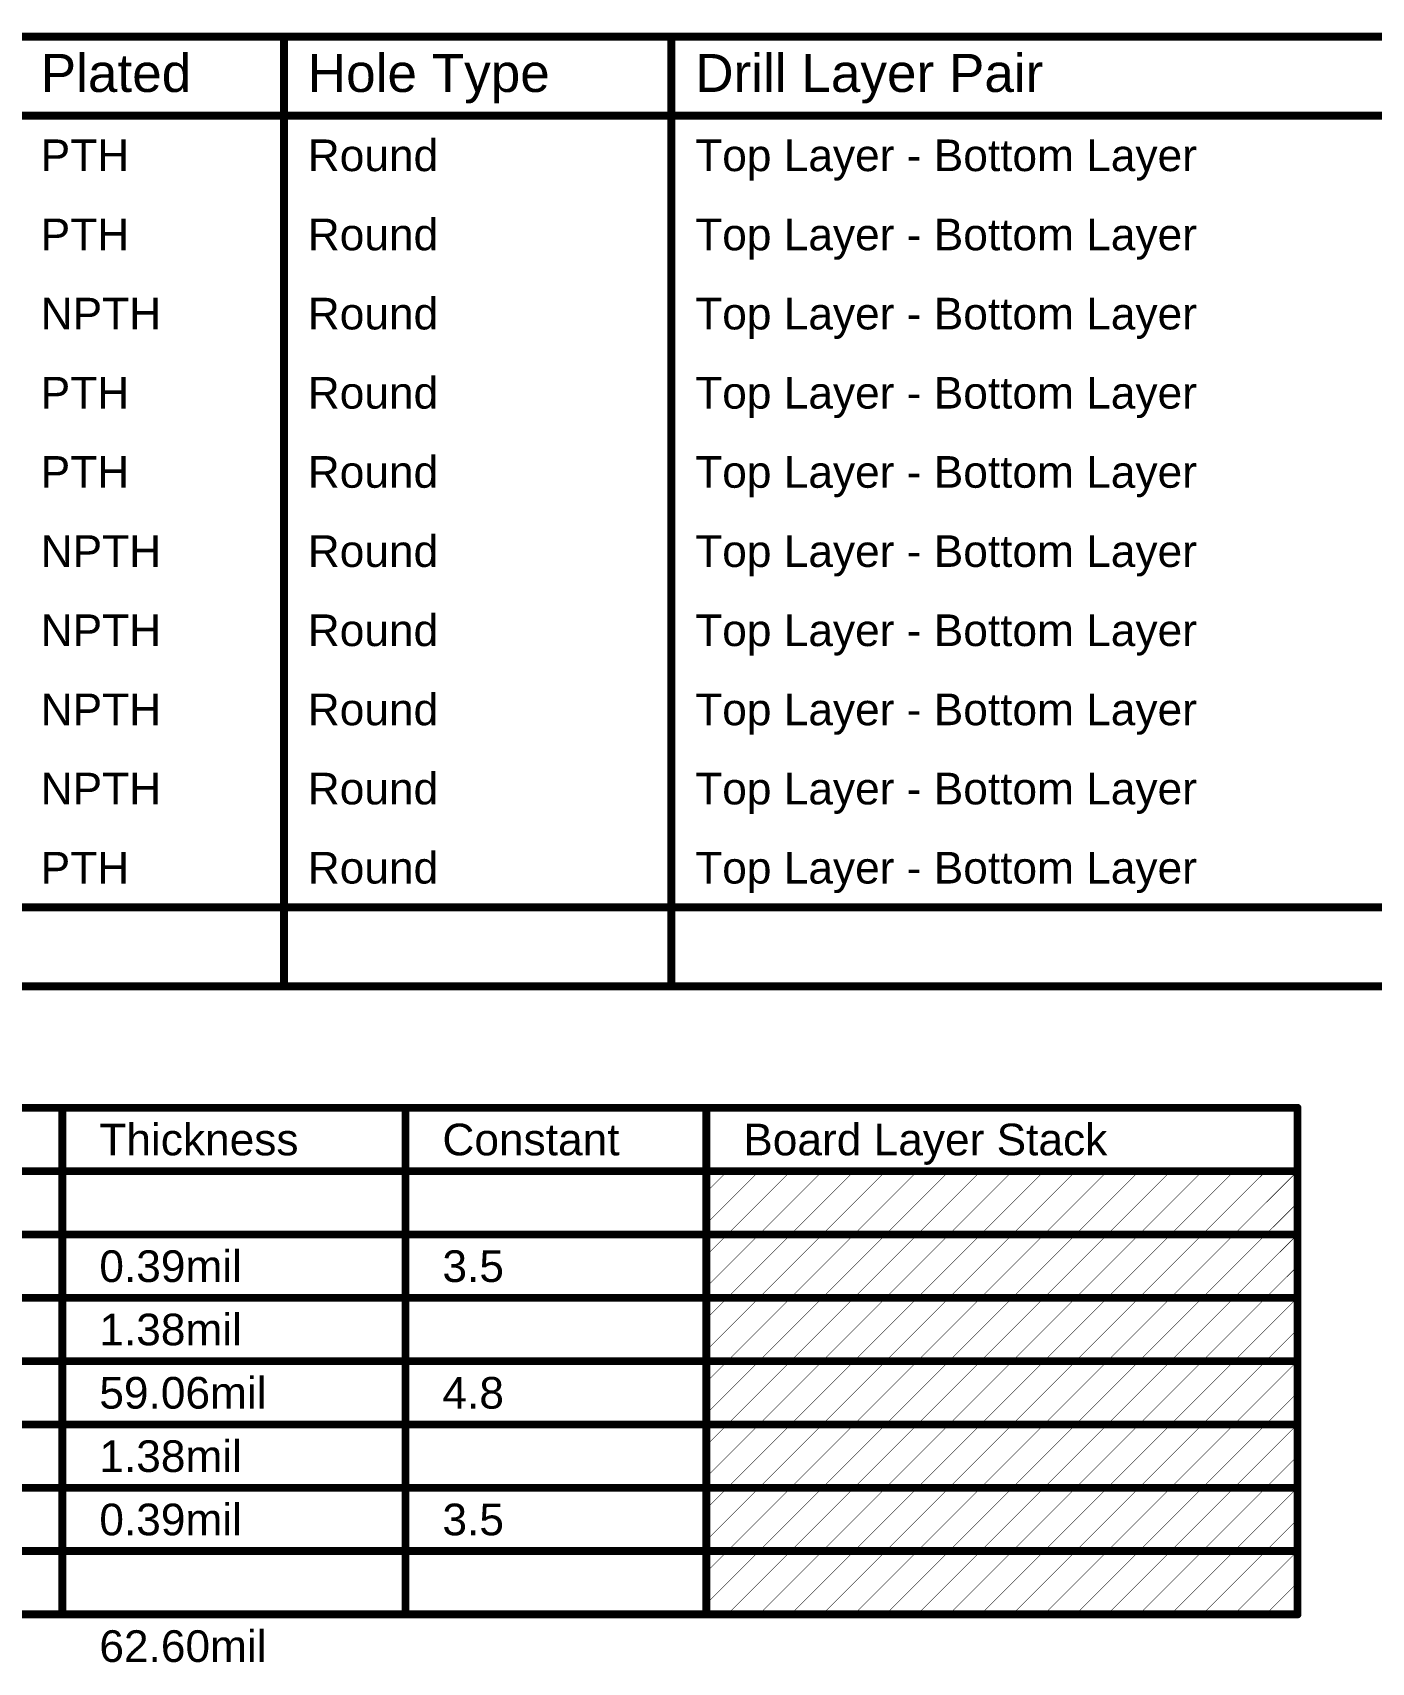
# Model space of a CAD drawing. Header units: inches. Extents: x -3 to 5381, y -57 to 5355.
# Drawn here: x 131.4 to 195.8, y -57.1 to 21.4 of the extents above; entities that cross this region are included whole.
import ezdxf

# ---------------------------------------------------------------- set-up
doc = ezdxf.new("R2010")
doc.units = ezdxf.units.IN
doc.layers.add('Drill Drawing', color=1, linetype='Continuous')
doc.layers.add('Fabrication', color=56, linetype='Continuous')
doc.styles.add('Arial', font='', dxfattribs={"height": 0.2})
doc.styles.get('Arial').set_extended_font_data('Arial')

msp = doc.modelspace()

# ---------------------------------------------------------------- linework, layer by layer
at = {"layer": 'Drill Drawing', "const_width": 0.381}
for points in [[(73.242, 21.184), (254.092, 21.184)], [(143.505, -24.536), (143.505, 21.184)], [(162.144, -24.536), (162.144, 21.184)], [(73.242, 17.374), (254.092, 17.374)], [(73.242, -20.726), (254.092, -20.726)], [(73.242, -24.536), (254.092, -24.536)]]:
    msp.add_lwpolyline(points, dxfattribs=at)
at = {"layer": 'Drill Drawing', "const_width": 0.191}
for points in [[(143.41, 21.184, 1), (143.6, 21.184, 1)], [(162.049, 21.184, 1), (162.239, 21.184, 1)], [(143.41, -24.536, 1), (143.6, -24.536, 1)], [(162.049, -24.536, 1), (162.239, -24.536, 1)]]:
    msp.add_lwpolyline(points, format="xyb", close=True, dxfattribs=at)
at = {"layer": 'Fabrication'}
for points, const_width in [([(76.977, -30.378), (192.262, -30.378)], 0.381), ([(132.842, -54.762), (132.842, -30.378)], 0.381), ([(149.348, -54.762), (149.348, -30.378)], 0.381), ([(163.822, -54.762), (163.822, -30.378)], 0.381), ([(192.262, -54.762), (192.262, -30.378)], 0.381), ([(76.977, -33.426), (192.262, -33.426)], 0.381), ([(163.822, -35.958), (166.354, -33.426)], 0.0254), ([(163.822, -34.434), (164.83, -33.426)], 0.0254), ([(164.83, -36.474), (167.878, -33.426)], 0.0254), ([(166.354, -36.474), (169.402, -33.426)], 0.0254), ([(167.878, -36.474), (170.926, -33.426)], 0.0254), ([(169.402, -36.474), (172.45, -33.426)], 0.0254), ([(170.926, -36.474), (173.974, -33.426)], 0.0254), ([(172.45, -36.474), (175.498, -33.426)], 0.0254), ([(173.974, -36.474), (177.022, -33.426)], 0.0254), ([(175.498, -36.474), (178.546, -33.426)], 0.0254), ([(177.022, -36.474), (180.07, -33.426)], 0.0254), ([(178.546, -36.474), (181.594, -33.426)], 0.0254), ([(180.07, -36.474), (183.118, -33.426)], 0.0254), ([(181.594, -36.474), (184.642, -33.426)], 0.0254), ([(183.118, -36.474), (186.166, -33.426)], 0.0254), ([(184.642, -36.474), (187.69, -33.426)], 0.0254), ([(186.166, -36.474), (189.214, -33.426)], 0.0254), ([(187.69, -36.474), (190.738, -33.426)], 0.0254), ([(189.214, -36.474), (192.262, -33.426)], 0.0254), ([(190.738, -36.474), (192.262, -34.95)], 0.0254), ([(111.004, -36.474), (132.842, -36.474)], 0.381), ([(132.842, -36.474), (149.348, -36.474)], 0.381), ([(149.348, -36.474), (163.822, -36.474)], 0.381), ([(163.822, -36.474), (192.262, -36.474)], 0.381), ([(163.822, -39.006), (166.354, -36.474)], 0.0254), ([(163.822, -37.482), (164.83, -36.474)], 0.0254), ([(164.83, -39.522), (167.878, -36.474)], 0.0254), ([(166.354, -39.522), (169.402, -36.474)], 0.0254), ([(167.878, -39.522), (170.926, -36.474)], 0.0254), ([(169.402, -39.522), (172.45, -36.474)], 0.0254), ([(170.926, -39.522), (173.974, -36.474)], 0.0254), ([(172.45, -39.522), (175.498, -36.474)], 0.0254), ([(173.974, -39.522), (177.022, -36.474)], 0.0254), ([(175.498, -39.522), (178.546, -36.474)], 0.0254), ([(177.022, -39.522), (180.07, -36.474)], 0.0254), ([(178.546, -39.522), (181.594, -36.474)], 0.0254), ([(180.07, -39.522), (183.118, -36.474)], 0.0254), ([(181.594, -39.522), (184.642, -36.474)], 0.0254), ([(183.118, -39.522), (186.166, -36.474)], 0.0254), ([(184.642, -39.522), (187.69, -36.474)], 0.0254), ([(186.166, -39.522), (189.214, -36.474)], 0.0254), ([(187.69, -39.522), (190.738, -36.474)], 0.0254), ([(189.214, -39.522), (192.262, -36.474)], 0.0254), ([(190.738, -39.522), (192.262, -37.998)], 0.0254), ([(111.004, -39.522), (132.842, -39.522)], 0.381), ([(132.842, -39.522), (149.348, -39.522)], 0.381), ([(149.348, -39.522), (163.822, -39.522)], 0.381), ([(163.822, -39.522), (192.262, -39.522)], 0.381), ([(163.822, -42.054), (166.354, -39.522)], 0.0254), ([(163.822, -40.53), (164.83, -39.522)], 0.0254), ([(164.83, -42.57), (167.878, -39.522)], 0.0254), ([(166.354, -42.57), (169.402, -39.522)], 0.0254), ([(167.878, -42.57), (170.926, -39.522)], 0.0254), ([(169.402, -42.57), (172.45, -39.522)], 0.0254), ([(170.926, -42.57), (173.974, -39.522)], 0.0254), ([(172.45, -42.57), (175.498, -39.522)], 0.0254), ([(173.974, -42.57), (177.022, -39.522)], 0.0254), ([(175.498, -42.57), (178.546, -39.522)], 0.0254), ([(177.022, -42.57), (180.07, -39.522)], 0.0254), ([(178.546, -42.57), (181.594, -39.522)], 0.0254), ([(180.07, -42.57), (183.118, -39.522)], 0.0254), ([(181.594, -42.57), (184.642, -39.522)], 0.0254), ([(183.118, -42.57), (186.166, -39.522)], 0.0254), ([(184.642, -42.57), (187.69, -39.522)], 0.0254), ([(186.166, -42.57), (189.214, -39.522)], 0.0254), ([(187.69, -42.57), (190.738, -39.522)], 0.0254), ([(189.214, -42.57), (192.262, -39.522)], 0.0254), ([(190.738, -42.57), (192.262, -41.046)], 0.0254), ([(111.004, -42.57), (132.842, -42.57)], 0.381), ([(132.842, -42.57), (149.348, -42.57)], 0.381), ([(149.348, -42.57), (163.822, -42.57)], 0.381), ([(163.822, -42.57), (192.262, -42.57)], 0.381), ([(163.822, -45.102), (166.354, -42.57)], 0.0254), ([(163.822, -43.578), (164.83, -42.57)], 0.0254), ([(164.83, -45.618), (167.878, -42.57)], 0.0254), ([(166.354, -45.618), (169.402, -42.57)], 0.0254), ([(167.878, -45.618), (170.926, -42.57)], 0.0254), ([(169.402, -45.618), (172.45, -42.57)], 0.0254), ([(170.926, -45.618), (173.974, -42.57)], 0.0254), ([(172.45, -45.618), (175.498, -42.57)], 0.0254), ([(173.974, -45.618), (177.022, -42.57)], 0.0254), ([(175.498, -45.618), (178.546, -42.57)], 0.0254), ([(177.022, -45.618), (180.07, -42.57)], 0.0254), ([(178.546, -45.618), (181.594, -42.57)], 0.0254), ([(180.07, -45.618), (183.118, -42.57)], 0.0254), ([(181.594, -45.618), (184.642, -42.57)], 0.0254), ([(183.118, -45.618), (186.166, -42.57)], 0.0254), ([(184.642, -45.618), (187.69, -42.57)], 0.0254), ([(186.166, -45.618), (189.214, -42.57)], 0.0254), ([(187.69, -45.618), (190.738, -42.57)], 0.0254), ([(189.214, -45.618), (192.262, -42.57)], 0.0254), ([(190.738, -45.618), (192.262, -44.094)], 0.0254), ([(111.004, -45.618), (132.842, -45.618)], 0.381), ([(132.842, -45.618), (149.348, -45.618)], 0.381), ([(149.348, -45.618), (163.822, -45.618)], 0.381), ([(163.822, -45.618), (192.262, -45.618)], 0.381), ([(163.822, -48.15), (166.354, -45.618)], 0.0254), ([(163.822, -46.626), (164.83, -45.618)], 0.0254), ([(164.83, -48.666), (167.878, -45.618)], 0.0254), ([(166.354, -48.666), (169.402, -45.618)], 0.0254), ([(167.878, -48.666), (170.926, -45.618)], 0.0254), ([(169.402, -48.666), (172.45, -45.618)], 0.0254), ([(170.926, -48.666), (173.974, -45.618)], 0.0254), ([(172.45, -48.666), (175.498, -45.618)], 0.0254), ([(173.974, -48.666), (177.022, -45.618)], 0.0254), ([(175.498, -48.666), (178.546, -45.618)], 0.0254), ([(177.022, -48.666), (180.07, -45.618)], 0.0254), ([(178.546, -48.666), (181.594, -45.618)], 0.0254), ([(180.07, -48.666), (183.118, -45.618)], 0.0254), ([(181.594, -48.666), (184.642, -45.618)], 0.0254), ([(183.118, -48.666), (186.166, -45.618)], 0.0254), ([(184.642, -48.666), (187.69, -45.618)], 0.0254), ([(186.166, -48.666), (189.214, -45.618)], 0.0254), ([(187.69, -48.666), (190.738, -45.618)], 0.0254), ([(189.214, -48.666), (192.262, -45.618)], 0.0254), ([(190.738, -48.666), (192.262, -47.142)], 0.0254), ([(111.004, -48.666), (132.842, -48.666)], 0.381), ([(132.842, -48.666), (149.348, -48.666)], 0.381), ([(149.348, -48.666), (163.822, -48.666)], 0.381), ([(163.822, -48.666), (192.262, -48.666)], 0.381), ([(163.822, -51.198), (166.354, -48.666)], 0.0254), ([(163.822, -49.674), (164.83, -48.666)], 0.0254), ([(164.83, -51.714), (167.878, -48.666)], 0.0254), ([(166.354, -51.714), (169.402, -48.666)], 0.0254), ([(167.878, -51.714), (170.926, -48.666)], 0.0254), ([(169.402, -51.714), (172.45, -48.666)], 0.0254), ([(170.926, -51.714), (173.974, -48.666)], 0.0254), ([(172.45, -51.714), (175.498, -48.666)], 0.0254), ([(173.974, -51.714), (177.022, -48.666)], 0.0254), ([(175.498, -51.714), (178.546, -48.666)], 0.0254), ([(177.022, -51.714), (180.07, -48.666)], 0.0254), ([(178.546, -51.714), (181.594, -48.666)], 0.0254), ([(180.07, -51.714), (183.118, -48.666)], 0.0254), ([(181.594, -51.714), (184.642, -48.666)], 0.0254), ([(183.118, -51.714), (186.166, -48.666)], 0.0254), ([(184.642, -51.714), (187.69, -48.666)], 0.0254), ([(186.166, -51.714), (189.214, -48.666)], 0.0254), ([(187.69, -51.714), (190.738, -48.666)], 0.0254), ([(189.214, -51.714), (192.262, -48.666)], 0.0254), ([(190.738, -51.714), (192.262, -50.19)], 0.0254), ([(111.004, -51.714), (132.842, -51.714)], 0.381), ([(132.842, -51.714), (149.348, -51.714)], 0.381), ([(149.348, -51.714), (163.822, -51.714)], 0.381), ([(163.822, -51.714), (192.262, -51.714)], 0.381), ([(163.822, -54.246), (166.354, -51.714)], 0.0254), ([(163.822, -52.722), (164.83, -51.714)], 0.0254), ([(164.83, -54.762), (167.878, -51.714)], 0.0254), ([(166.354, -54.762), (169.402, -51.714)], 0.0254), ([(167.878, -54.762), (170.926, -51.714)], 0.0254), ([(169.402, -54.762), (172.45, -51.714)], 0.0254), ([(170.926, -54.762), (173.974, -51.714)], 0.0254), ([(172.45, -54.762), (175.498, -51.714)], 0.0254), ([(173.974, -54.762), (177.022, -51.714)], 0.0254), ([(175.498, -54.762), (178.546, -51.714)], 0.0254), ([(177.022, -54.762), (180.07, -51.714)], 0.0254), ([(178.546, -54.762), (181.594, -51.714)], 0.0254), ([(180.07, -54.762), (183.118, -51.714)], 0.0254), ([(181.594, -54.762), (184.642, -51.714)], 0.0254), ([(183.118, -54.762), (186.166, -51.714)], 0.0254), ([(184.642, -54.762), (187.69, -51.714)], 0.0254), ([(186.166, -54.762), (189.214, -51.714)], 0.0254), ([(187.69, -54.762), (190.738, -51.714)], 0.0254), ([(189.214, -54.762), (192.262, -51.714)], 0.0254), ([(190.738, -54.762), (192.262, -53.238)], 0.0254), ([(111.004, -54.762), (132.842, -54.762)], 0.381), ([(132.842, -54.762), (149.348, -54.762)], 0.381), ([(149.348, -54.762), (163.822, -54.762)], 0.381), ([(163.822, -54.762), (192.262, -54.762)], 0.381)]:
    msp.add_lwpolyline(points, dxfattribs=dict(at, const_width=const_width))
for points, const_width in [([(132.747, -30.378, 1), (132.937, -30.378, 1)], 0.191), ([(149.253, -30.378, 1), (149.443, -30.378, 1)], 0.191), ([(163.727, -30.378, 1), (163.918, -30.378, 1)], 0.191), ([(192.167, -30.378, 1), (192.357, -30.378, 1)], 0.191), ([(192.167, -30.378, 1), (192.357, -30.378, 1)], 0.191), ([(164.824, -33.426, 1), (164.837, -33.426, 1)], 0.0127), ([(166.348, -33.426, 1), (166.361, -33.426, 1)], 0.0127), ([(167.872, -33.426, 1), (167.885, -33.426, 1)], 0.0127), ([(169.396, -33.426, 1), (169.409, -33.426, 1)], 0.0127), ([(170.92, -33.426, 1), (170.933, -33.426, 1)], 0.0127), ([(172.444, -33.426, 1), (172.457, -33.426, 1)], 0.0127), ([(173.968, -33.426, 1), (173.981, -33.426, 1)], 0.0127), ([(175.492, -33.426, 1), (175.505, -33.426, 1)], 0.0127), ([(177.016, -33.426, 1), (177.029, -33.426, 1)], 0.0127), ([(178.54, -33.426, 1), (178.553, -33.426, 1)], 0.0127), ([(180.064, -33.426, 1), (180.077, -33.426, 1)], 0.0127), ([(181.588, -33.426, 1), (181.601, -33.426, 1)], 0.0127), ([(183.112, -33.426, 1), (183.125, -33.426, 1)], 0.0127), ([(184.636, -33.426, 1), (184.649, -33.426, 1)], 0.0127), ([(186.16, -33.426, 1), (186.173, -33.426, 1)], 0.0127), ([(187.684, -33.426, 1), (187.697, -33.426, 1)], 0.0127), ([(189.208, -33.426, 1), (189.221, -33.426, 1)], 0.0127), ([(190.732, -33.426, 1), (190.745, -33.426, 1)], 0.0127), ([(192.167, -33.426, 1), (192.357, -33.426, 1)], 0.191), ([(192.256, -33.426, 1), (192.269, -33.426, 1)], 0.0127), ([(163.816, -34.434, 1), (163.829, -34.434, 1)], 0.0127), ([(192.256, -34.95, 1), (192.269, -34.95, 1)], 0.0127), ([(163.816, -35.958, 1), (163.829, -35.958, 1)], 0.0127), ([(132.747, -36.474, 1), (132.937, -36.474, 1)], 0.191), ([(132.747, -36.474, 1), (132.937, -36.474, 1)], 0.191), ([(149.253, -36.474, 1), (149.443, -36.474, 1)], 0.191), ([(149.253, -36.474, 1), (149.443, -36.474, 1)], 0.191), ([(163.727, -36.474, 1), (163.918, -36.474, 1)], 0.191), ([(163.727, -36.474, 1), (163.918, -36.474, 1)], 0.191), ([(164.824, -36.474, 1), (164.837, -36.474, 1)], 0.0127), ([(164.824, -36.474, 1), (164.837, -36.474, 1)], 0.0127), ([(166.348, -36.474, 1), (166.361, -36.474, 1)], 0.0127), ([(166.348, -36.474, 1), (166.361, -36.474, 1)], 0.0127), ([(167.872, -36.474, 1), (167.885, -36.474, 1)], 0.0127), ([(167.872, -36.474, 1), (167.885, -36.474, 1)], 0.0127), ([(169.396, -36.474, 1), (169.409, -36.474, 1)], 0.0127), ([(169.396, -36.474, 1), (169.409, -36.474, 1)], 0.0127), ([(170.92, -36.474, 1), (170.933, -36.474, 1)], 0.0127), ([(170.92, -36.474, 1), (170.933, -36.474, 1)], 0.0127), ([(172.444, -36.474, 1), (172.457, -36.474, 1)], 0.0127), ([(172.444, -36.474, 1), (172.457, -36.474, 1)], 0.0127), ([(173.968, -36.474, 1), (173.981, -36.474, 1)], 0.0127), ([(173.968, -36.474, 1), (173.981, -36.474, 1)], 0.0127), ([(175.492, -36.474, 1), (175.505, -36.474, 1)], 0.0127), ([(175.492, -36.474, 1), (175.505, -36.474, 1)], 0.0127), ([(177.016, -36.474, 1), (177.029, -36.474, 1)], 0.0127), ([(177.016, -36.474, 1), (177.029, -36.474, 1)], 0.0127), ([(178.54, -36.474, 1), (178.553, -36.474, 1)], 0.0127), ([(178.54, -36.474, 1), (178.553, -36.474, 1)], 0.0127), ([(180.064, -36.474, 1), (180.077, -36.474, 1)], 0.0127), ([(180.064, -36.474, 1), (180.077, -36.474, 1)], 0.0127), ([(181.588, -36.474, 1), (181.601, -36.474, 1)], 0.0127), ([(181.588, -36.474, 1), (181.601, -36.474, 1)], 0.0127), ([(183.112, -36.474, 1), (183.125, -36.474, 1)], 0.0127), ([(183.112, -36.474, 1), (183.125, -36.474, 1)], 0.0127), ([(184.636, -36.474, 1), (184.649, -36.474, 1)], 0.0127), ([(184.636, -36.474, 1), (184.649, -36.474, 1)], 0.0127), ([(186.16, -36.474, 1), (186.173, -36.474, 1)], 0.0127), ([(186.16, -36.474, 1), (186.173, -36.474, 1)], 0.0127), ([(187.684, -36.474, 1), (187.697, -36.474, 1)], 0.0127), ([(187.684, -36.474, 1), (187.697, -36.474, 1)], 0.0127), ([(189.208, -36.474, 1), (189.221, -36.474, 1)], 0.0127), ([(189.208, -36.474, 1), (189.221, -36.474, 1)], 0.0127), ([(190.732, -36.474, 1), (190.745, -36.474, 1)], 0.0127), ([(190.732, -36.474, 1), (190.745, -36.474, 1)], 0.0127), ([(192.167, -36.474, 1), (192.357, -36.474, 1)], 0.191), ([(192.256, -36.474, 1), (192.269, -36.474, 1)], 0.0127), ([(163.816, -37.482, 1), (163.829, -37.482, 1)], 0.0127), ([(192.256, -37.998, 1), (192.269, -37.998, 1)], 0.0127), ([(163.816, -39.006, 1), (163.829, -39.006, 1)], 0.0127), ([(132.747, -39.522, 1), (132.937, -39.522, 1)], 0.191), ([(132.747, -39.522, 1), (132.937, -39.522, 1)], 0.191), ([(149.253, -39.522, 1), (149.443, -39.522, 1)], 0.191), ([(149.253, -39.522, 1), (149.443, -39.522, 1)], 0.191), ([(163.727, -39.522, 1), (163.918, -39.522, 1)], 0.191), ([(163.727, -39.522, 1), (163.918, -39.522, 1)], 0.191), ([(164.824, -39.522, 1), (164.837, -39.522, 1)], 0.0127), ([(164.824, -39.522, 1), (164.837, -39.522, 1)], 0.0127), ([(166.348, -39.522, 1), (166.361, -39.522, 1)], 0.0127), ([(166.348, -39.522, 1), (166.361, -39.522, 1)], 0.0127), ([(167.872, -39.522, 1), (167.885, -39.522, 1)], 0.0127), ([(167.872, -39.522, 1), (167.885, -39.522, 1)], 0.0127), ([(169.396, -39.522, 1), (169.409, -39.522, 1)], 0.0127), ([(169.396, -39.522, 1), (169.409, -39.522, 1)], 0.0127), ([(170.92, -39.522, 1), (170.933, -39.522, 1)], 0.0127), ([(170.92, -39.522, 1), (170.933, -39.522, 1)], 0.0127), ([(172.444, -39.522, 1), (172.457, -39.522, 1)], 0.0127), ([(172.444, -39.522, 1), (172.457, -39.522, 1)], 0.0127), ([(173.968, -39.522, 1), (173.981, -39.522, 1)], 0.0127), ([(173.968, -39.522, 1), (173.981, -39.522, 1)], 0.0127), ([(175.492, -39.522, 1), (175.505, -39.522, 1)], 0.0127), ([(175.492, -39.522, 1), (175.505, -39.522, 1)], 0.0127), ([(177.016, -39.522, 1), (177.029, -39.522, 1)], 0.0127), ([(177.016, -39.522, 1), (177.029, -39.522, 1)], 0.0127), ([(178.54, -39.522, 1), (178.553, -39.522, 1)], 0.0127), ([(178.54, -39.522, 1), (178.553, -39.522, 1)], 0.0127), ([(180.064, -39.522, 1), (180.077, -39.522, 1)], 0.0127), ([(180.064, -39.522, 1), (180.077, -39.522, 1)], 0.0127), ([(181.588, -39.522, 1), (181.601, -39.522, 1)], 0.0127), ([(181.588, -39.522, 1), (181.601, -39.522, 1)], 0.0127), ([(183.112, -39.522, 1), (183.125, -39.522, 1)], 0.0127), ([(183.112, -39.522, 1), (183.125, -39.522, 1)], 0.0127), ([(184.636, -39.522, 1), (184.649, -39.522, 1)], 0.0127), ([(184.636, -39.522, 1), (184.649, -39.522, 1)], 0.0127), ([(186.16, -39.522, 1), (186.173, -39.522, 1)], 0.0127), ([(186.16, -39.522, 1), (186.173, -39.522, 1)], 0.0127), ([(187.684, -39.522, 1), (187.697, -39.522, 1)], 0.0127), ([(187.684, -39.522, 1), (187.697, -39.522, 1)], 0.0127), ([(189.208, -39.522, 1), (189.221, -39.522, 1)], 0.0127), ([(189.208, -39.522, 1), (189.221, -39.522, 1)], 0.0127), ([(190.732, -39.522, 1), (190.745, -39.522, 1)], 0.0127), ([(190.732, -39.522, 1), (190.745, -39.522, 1)], 0.0127), ([(192.167, -39.522, 1), (192.357, -39.522, 1)], 0.191), ([(192.256, -39.522, 1), (192.269, -39.522, 1)], 0.0127), ([(163.816, -40.53, 1), (163.829, -40.53, 1)], 0.0127), ([(192.256, -41.046, 1), (192.269, -41.046, 1)], 0.0127), ([(163.816, -42.054, 1), (163.829, -42.054, 1)], 0.0127), ([(132.747, -42.57, 1), (132.937, -42.57, 1)], 0.191), ([(132.747, -42.57, 1), (132.937, -42.57, 1)], 0.191), ([(149.253, -42.57, 1), (149.443, -42.57, 1)], 0.191), ([(149.253, -42.57, 1), (149.443, -42.57, 1)], 0.191), ([(163.727, -42.57, 1), (163.918, -42.57, 1)], 0.191), ([(163.727, -42.57, 1), (163.918, -42.57, 1)], 0.191), ([(164.824, -42.57, 1), (164.837, -42.57, 1)], 0.0127), ([(164.824, -42.57, 1), (164.837, -42.57, 1)], 0.0127), ([(166.348, -42.57, 1), (166.361, -42.57, 1)], 0.0127), ([(166.348, -42.57, 1), (166.361, -42.57, 1)], 0.0127), ([(167.872, -42.57, 1), (167.885, -42.57, 1)], 0.0127), ([(167.872, -42.57, 1), (167.885, -42.57, 1)], 0.0127), ([(169.396, -42.57, 1), (169.409, -42.57, 1)], 0.0127), ([(169.396, -42.57, 1), (169.409, -42.57, 1)], 0.0127), ([(170.92, -42.57, 1), (170.933, -42.57, 1)], 0.0127), ([(170.92, -42.57, 1), (170.933, -42.57, 1)], 0.0127), ([(172.444, -42.57, 1), (172.457, -42.57, 1)], 0.0127), ([(172.444, -42.57, 1), (172.457, -42.57, 1)], 0.0127), ([(173.968, -42.57, 1), (173.981, -42.57, 1)], 0.0127), ([(173.968, -42.57, 1), (173.981, -42.57, 1)], 0.0127), ([(175.492, -42.57, 1), (175.505, -42.57, 1)], 0.0127), ([(175.492, -42.57, 1), (175.505, -42.57, 1)], 0.0127), ([(177.016, -42.57, 1), (177.029, -42.57, 1)], 0.0127), ([(177.016, -42.57, 1), (177.029, -42.57, 1)], 0.0127), ([(178.54, -42.57, 1), (178.553, -42.57, 1)], 0.0127), ([(178.54, -42.57, 1), (178.553, -42.57, 1)], 0.0127), ([(180.064, -42.57, 1), (180.077, -42.57, 1)], 0.0127), ([(180.064, -42.57, 1), (180.077, -42.57, 1)], 0.0127), ([(181.588, -42.57, 1), (181.601, -42.57, 1)], 0.0127), ([(181.588, -42.57, 1), (181.601, -42.57, 1)], 0.0127), ([(183.112, -42.57, 1), (183.125, -42.57, 1)], 0.0127), ([(183.112, -42.57, 1), (183.125, -42.57, 1)], 0.0127), ([(184.636, -42.57, 1), (184.649, -42.57, 1)], 0.0127), ([(184.636, -42.57, 1), (184.649, -42.57, 1)], 0.0127), ([(186.16, -42.57, 1), (186.173, -42.57, 1)], 0.0127), ([(186.16, -42.57, 1), (186.173, -42.57, 1)], 0.0127), ([(187.684, -42.57, 1), (187.697, -42.57, 1)], 0.0127), ([(187.684, -42.57, 1), (187.697, -42.57, 1)], 0.0127), ([(189.208, -42.57, 1), (189.221, -42.57, 1)], 0.0127), ([(189.208, -42.57, 1), (189.221, -42.57, 1)], 0.0127), ([(190.732, -42.57, 1), (190.745, -42.57, 1)], 0.0127), ([(190.732, -42.57, 1), (190.745, -42.57, 1)], 0.0127), ([(192.167, -42.57, 1), (192.357, -42.57, 1)], 0.191), ([(192.256, -42.57, 1), (192.269, -42.57, 1)], 0.0127), ([(163.816, -43.578, 1), (163.829, -43.578, 1)], 0.0127), ([(192.256, -44.094, 1), (192.269, -44.094, 1)], 0.0127), ([(132.747, -45.618, 1), (132.937, -45.618, 1)], 0.191), ([(132.747, -45.618, 1), (132.937, -45.618, 1)], 0.191), ([(149.253, -45.618, 1), (149.443, -45.618, 1)], 0.191), ([(149.253, -45.618, 1), (149.443, -45.618, 1)], 0.191), ([(163.727, -45.618, 1), (163.918, -45.618, 1)], 0.191), ([(163.727, -45.618, 1), (163.918, -45.618, 1)], 0.191), ([(163.816, -45.102, 1), (163.829, -45.102, 1)], 0.0127), ([(192.167, -45.618, 1), (192.357, -45.618, 1)], 0.191), ([(164.824, -45.618, 1), (164.837, -45.618, 1)], 0.0127), ([(164.824, -45.618, 1), (164.837, -45.618, 1)], 0.0127), ([(166.348, -45.618, 1), (166.361, -45.618, 1)], 0.0127), ([(166.348, -45.618, 1), (166.361, -45.618, 1)], 0.0127), ([(167.872, -45.618, 1), (167.885, -45.618, 1)], 0.0127), ([(167.872, -45.618, 1), (167.885, -45.618, 1)], 0.0127), ([(169.396, -45.618, 1), (169.409, -45.618, 1)], 0.0127), ([(169.396, -45.618, 1), (169.409, -45.618, 1)], 0.0127), ([(170.92, -45.618, 1), (170.933, -45.618, 1)], 0.0127), ([(170.92, -45.618, 1), (170.933, -45.618, 1)], 0.0127), ([(172.444, -45.618, 1), (172.457, -45.618, 1)], 0.0127), ([(172.444, -45.618, 1), (172.457, -45.618, 1)], 0.0127), ([(173.968, -45.618, 1), (173.981, -45.618, 1)], 0.0127), ([(173.968, -45.618, 1), (173.981, -45.618, 1)], 0.0127), ([(175.492, -45.618, 1), (175.505, -45.618, 1)], 0.0127), ([(175.492, -45.618, 1), (175.505, -45.618, 1)], 0.0127), ([(177.016, -45.618, 1), (177.029, -45.618, 1)], 0.0127), ([(177.016, -45.618, 1), (177.029, -45.618, 1)], 0.0127), ([(178.54, -45.618, 1), (178.553, -45.618, 1)], 0.0127), ([(178.54, -45.618, 1), (178.553, -45.618, 1)], 0.0127), ([(180.064, -45.618, 1), (180.077, -45.618, 1)], 0.0127), ([(180.064, -45.618, 1), (180.077, -45.618, 1)], 0.0127), ([(181.588, -45.618, 1), (181.601, -45.618, 1)], 0.0127), ([(181.588, -45.618, 1), (181.601, -45.618, 1)], 0.0127), ([(183.112, -45.618, 1), (183.125, -45.618, 1)], 0.0127), ([(183.112, -45.618, 1), (183.125, -45.618, 1)], 0.0127), ([(184.636, -45.618, 1), (184.649, -45.618, 1)], 0.0127), ([(184.636, -45.618, 1), (184.649, -45.618, 1)], 0.0127), ([(186.16, -45.618, 1), (186.173, -45.618, 1)], 0.0127), ([(186.16, -45.618, 1), (186.173, -45.618, 1)], 0.0127), ([(187.684, -45.618, 1), (187.697, -45.618, 1)], 0.0127), ([(187.684, -45.618, 1), (187.697, -45.618, 1)], 0.0127), ([(189.208, -45.618, 1), (189.221, -45.618, 1)], 0.0127), ([(189.208, -45.618, 1), (189.221, -45.618, 1)], 0.0127), ([(190.732, -45.618, 1), (190.745, -45.618, 1)], 0.0127), ([(190.732, -45.618, 1), (190.745, -45.618, 1)], 0.0127), ([(192.256, -45.618, 1), (192.269, -45.618, 1)], 0.0127), ([(163.816, -46.626, 1), (163.829, -46.626, 1)], 0.0127), ([(192.256, -47.142, 1), (192.269, -47.142, 1)], 0.0127), ([(132.747, -48.666, 1), (132.937, -48.666, 1)], 0.191), ([(132.747, -48.666, 1), (132.937, -48.666, 1)], 0.191), ([(149.253, -48.666, 1), (149.443, -48.666, 1)], 0.191), ([(149.253, -48.666, 1), (149.443, -48.666, 1)], 0.191), ([(163.727, -48.666, 1), (163.918, -48.666, 1)], 0.191), ([(163.727, -48.666, 1), (163.918, -48.666, 1)], 0.191), ([(163.816, -48.15, 1), (163.829, -48.15, 1)], 0.0127), ([(192.167, -48.666, 1), (192.357, -48.666, 1)], 0.191), ([(164.824, -48.666, 1), (164.837, -48.666, 1)], 0.0127), ([(164.824, -48.666, 1), (164.837, -48.666, 1)], 0.0127), ([(166.348, -48.666, 1), (166.361, -48.666, 1)], 0.0127), ([(166.348, -48.666, 1), (166.361, -48.666, 1)], 0.0127), ([(167.872, -48.666, 1), (167.885, -48.666, 1)], 0.0127), ([(167.872, -48.666, 1), (167.885, -48.666, 1)], 0.0127), ([(169.396, -48.666, 1), (169.409, -48.666, 1)], 0.0127), ([(169.396, -48.666, 1), (169.409, -48.666, 1)], 0.0127), ([(170.92, -48.666, 1), (170.933, -48.666, 1)], 0.0127), ([(170.92, -48.666, 1), (170.933, -48.666, 1)], 0.0127), ([(172.444, -48.666, 1), (172.457, -48.666, 1)], 0.0127), ([(172.444, -48.666, 1), (172.457, -48.666, 1)], 0.0127), ([(173.968, -48.666, 1), (173.981, -48.666, 1)], 0.0127), ([(173.968, -48.666, 1), (173.981, -48.666, 1)], 0.0127), ([(175.492, -48.666, 1), (175.505, -48.666, 1)], 0.0127), ([(175.492, -48.666, 1), (175.505, -48.666, 1)], 0.0127), ([(177.016, -48.666, 1), (177.029, -48.666, 1)], 0.0127), ([(177.016, -48.666, 1), (177.029, -48.666, 1)], 0.0127), ([(178.54, -48.666, 1), (178.553, -48.666, 1)], 0.0127), ([(178.54, -48.666, 1), (178.553, -48.666, 1)], 0.0127), ([(180.064, -48.666, 1), (180.077, -48.666, 1)], 0.0127), ([(180.064, -48.666, 1), (180.077, -48.666, 1)], 0.0127), ([(181.588, -48.666, 1), (181.601, -48.666, 1)], 0.0127), ([(181.588, -48.666, 1), (181.601, -48.666, 1)], 0.0127), ([(183.112, -48.666, 1), (183.125, -48.666, 1)], 0.0127), ([(183.112, -48.666, 1), (183.125, -48.666, 1)], 0.0127), ([(184.636, -48.666, 1), (184.649, -48.666, 1)], 0.0127), ([(184.636, -48.666, 1), (184.649, -48.666, 1)], 0.0127), ([(186.16, -48.666, 1), (186.173, -48.666, 1)], 0.0127), ([(186.16, -48.666, 1), (186.173, -48.666, 1)], 0.0127), ([(187.684, -48.666, 1), (187.697, -48.666, 1)], 0.0127), ([(187.684, -48.666, 1), (187.697, -48.666, 1)], 0.0127), ([(189.208, -48.666, 1), (189.221, -48.666, 1)], 0.0127), ([(189.208, -48.666, 1), (189.221, -48.666, 1)], 0.0127), ([(190.732, -48.666, 1), (190.745, -48.666, 1)], 0.0127), ([(190.732, -48.666, 1), (190.745, -48.666, 1)], 0.0127), ([(192.256, -48.666, 1), (192.269, -48.666, 1)], 0.0127), ([(163.816, -49.674, 1), (163.829, -49.674, 1)], 0.0127), ([(192.256, -50.19, 1), (192.269, -50.19, 1)], 0.0127), ([(132.747, -51.714, 1), (132.937, -51.714, 1)], 0.191), ([(132.747, -51.714, 1), (132.937, -51.714, 1)], 0.191), ([(149.253, -51.714, 1), (149.443, -51.714, 1)], 0.191), ([(149.253, -51.714, 1), (149.443, -51.714, 1)], 0.191), ([(163.727, -51.714, 1), (163.918, -51.714, 1)], 0.191), ([(163.727, -51.714, 1), (163.918, -51.714, 1)], 0.191), ([(163.816, -51.198, 1), (163.829, -51.198, 1)], 0.0127), ([(164.824, -51.714, 1), (164.837, -51.714, 1)], 0.0127), ([(164.824, -51.714, 1), (164.837, -51.714, 1)], 0.0127), ([(166.348, -51.714, 1), (166.361, -51.714, 1)], 0.0127), ([(166.348, -51.714, 1), (166.361, -51.714, 1)], 0.0127), ([(167.872, -51.714, 1), (167.885, -51.714, 1)], 0.0127), ([(167.872, -51.714, 1), (167.885, -51.714, 1)], 0.0127), ([(169.396, -51.714, 1), (169.409, -51.714, 1)], 0.0127), ([(169.396, -51.714, 1), (169.409, -51.714, 1)], 0.0127), ([(170.92, -51.714, 1), (170.933, -51.714, 1)], 0.0127), ([(170.92, -51.714, 1), (170.933, -51.714, 1)], 0.0127), ([(172.444, -51.714, 1), (172.457, -51.714, 1)], 0.0127), ([(172.444, -51.714, 1), (172.457, -51.714, 1)], 0.0127), ([(173.968, -51.714, 1), (173.981, -51.714, 1)], 0.0127), ([(173.968, -51.714, 1), (173.981, -51.714, 1)], 0.0127), ([(175.492, -51.714, 1), (175.505, -51.714, 1)], 0.0127), ([(175.492, -51.714, 1), (175.505, -51.714, 1)], 0.0127), ([(177.016, -51.714, 1), (177.029, -51.714, 1)], 0.0127), ([(177.016, -51.714, 1), (177.029, -51.714, 1)], 0.0127), ([(178.54, -51.714, 1), (178.553, -51.714, 1)], 0.0127), ([(178.54, -51.714, 1), (178.553, -51.714, 1)], 0.0127), ([(180.064, -51.714, 1), (180.077, -51.714, 1)], 0.0127), ([(180.064, -51.714, 1), (180.077, -51.714, 1)], 0.0127), ([(181.588, -51.714, 1), (181.601, -51.714, 1)], 0.0127), ([(181.588, -51.714, 1), (181.601, -51.714, 1)], 0.0127), ([(183.112, -51.714, 1), (183.125, -51.714, 1)], 0.0127), ([(183.112, -51.714, 1), (183.125, -51.714, 1)], 0.0127), ([(184.636, -51.714, 1), (184.649, -51.714, 1)], 0.0127), ([(184.636, -51.714, 1), (184.649, -51.714, 1)], 0.0127), ([(186.16, -51.714, 1), (186.173, -51.714, 1)], 0.0127), ([(186.16, -51.714, 1), (186.173, -51.714, 1)], 0.0127), ([(187.684, -51.714, 1), (187.697, -51.714, 1)], 0.0127), ([(187.684, -51.714, 1), (187.697, -51.714, 1)], 0.0127), ([(189.208, -51.714, 1), (189.221, -51.714, 1)], 0.0127), ([(189.208, -51.714, 1), (189.221, -51.714, 1)], 0.0127), ([(190.732, -51.714, 1), (190.745, -51.714, 1)], 0.0127), ([(190.732, -51.714, 1), (190.745, -51.714, 1)], 0.0127), ([(192.167, -51.714, 1), (192.357, -51.714, 1)], 0.191), ([(192.256, -51.714, 1), (192.269, -51.714, 1)], 0.0127), ([(163.816, -52.722, 1), (163.829, -52.722, 1)], 0.0127), ([(192.256, -53.238, 1), (192.269, -53.238, 1)], 0.0127), ([(132.747, -54.762, 1), (132.937, -54.762, 1)], 0.191), ([(132.747, -54.762, 1), (132.937, -54.762, 1)], 0.191), ([(132.747, -54.762, 1), (132.937, -54.762, 1)], 0.191), ([(149.253, -54.762, 1), (149.443, -54.762, 1)], 0.191), ([(149.253, -54.762, 1), (149.443, -54.762, 1)], 0.191), ([(149.253, -54.762, 1), (149.443, -54.762, 1)], 0.191), ([(163.727, -54.762, 1), (163.918, -54.762, 1)], 0.191), ([(163.727, -54.762, 1), (163.918, -54.762, 1)], 0.191), ([(163.727, -54.762, 1), (163.918, -54.762, 1)], 0.191), ([(163.816, -54.246, 1), (163.829, -54.246, 1)], 0.0127), ([(164.824, -54.762, 1), (164.837, -54.762, 1)], 0.0127), ([(166.348, -54.762, 1), (166.361, -54.762, 1)], 0.0127), ([(167.872, -54.762, 1), (167.885, -54.762, 1)], 0.0127), ([(169.396, -54.762, 1), (169.409, -54.762, 1)], 0.0127), ([(170.92, -54.762, 1), (170.933, -54.762, 1)], 0.0127), ([(172.444, -54.762, 1), (172.457, -54.762, 1)], 0.0127), ([(173.968, -54.762, 1), (173.981, -54.762, 1)], 0.0127), ([(175.492, -54.762, 1), (175.505, -54.762, 1)], 0.0127), ([(177.016, -54.762, 1), (177.029, -54.762, 1)], 0.0127), ([(178.54, -54.762, 1), (178.553, -54.762, 1)], 0.0127), ([(180.064, -54.762, 1), (180.077, -54.762, 1)], 0.0127), ([(181.588, -54.762, 1), (181.601, -54.762, 1)], 0.0127), ([(183.112, -54.762, 1), (183.125, -54.762, 1)], 0.0127), ([(184.636, -54.762, 1), (184.649, -54.762, 1)], 0.0127), ([(186.16, -54.762, 1), (186.173, -54.762, 1)], 0.0127), ([(187.684, -54.762, 1), (187.697, -54.762, 1)], 0.0127), ([(189.208, -54.762, 1), (189.221, -54.762, 1)], 0.0127), ([(190.732, -54.762, 1), (190.745, -54.762, 1)], 0.0127), ([(192.167, -54.762, 1), (192.357, -54.762, 1)], 0.191), ([(192.167, -54.762, 1), (192.357, -54.762, 1)], 0.191)]:
    msp.add_lwpolyline(points, format="xyb", close=True, dxfattribs=dict(at, const_width=const_width))

# ---------------------------------------------------------------- texts
at = {"layer": 'Drill Drawing', "style": 'Arial'}
for s, height, p in [('Plated', 1.8288, (131.799, 18.517)), ('Hole Type', 1.8288, (144.648, 18.517)), ('Drill Layer Pair', 1.8288, (163.287, 18.517)), ('PTH', 1.524, (131.799, 14.707)), ('Round', 1.524, (144.648, 14.707)), ('Top Layer - Bottom Layer', 1.524, (163.287, 14.707)), ('PTH', 1.524, (131.799, 10.897)), ('Round', 1.524, (144.648, 10.897)), ('Top Layer - Bottom Layer', 1.524, (163.287, 10.897)), ('Round', 1.524, (144.648, 7.087)), ('NPTH', 1.524, (131.799, 7.087)), ('Top Layer - Bottom Layer', 1.524, (163.287, 7.087)), ('PTH', 1.524, (131.799, 3.277)), ('Round', 1.524, (144.648, 3.277)), ('Top Layer - Bottom Layer', 1.524, (163.287, 3.277)), ('PTH', 1.524, (131.799, -0.533)), ('Round', 1.524, (144.648, -0.533)), ('Top Layer - Bottom Layer', 1.524, (163.287, -0.533)), ('NPTH', 1.524, (131.799, -4.343)), ('Round', 1.524, (144.648, -4.343)), ('Top Layer - Bottom Layer', 1.524, (163.287, -4.343)), ('NPTH', 1.524, (131.799, -8.153)), ('Round', 1.524, (144.648, -8.153)), ('Top Layer - Bottom Layer', 1.524, (163.287, -8.153)), ('NPTH', 1.524, (131.799, -11.963)), ('Round', 1.524, (144.648, -11.963)), ('Top Layer - Bottom Layer', 1.524, (163.287, -11.963)), ('NPTH', 1.524, (131.799, -15.773)), ('Round', 1.524, (144.648, -15.773)), ('Top Layer - Bottom Layer', 1.524, (163.287, -15.773)), ('Round', 1.524, (144.648, -19.583)), ('PTH', 1.524, (131.799, -19.583)), ('Top Layer - Bottom Layer', 1.524, (163.287, -19.583))]:
    msp.add_text(s, height=height, dxfattribs=at).set_placement(p)
at = {"layer": 'Fabrication', "style": 'Arial'}
for s, p in [('Thickness', (134.62, -32.664)), ('Constant', (151.126, -32.664)), ('Board Layer Stack', (165.6, -32.664)), ('0.39mil', (134.62, -38.76)), ('3.5', (151.126, -38.76)), ('1.38mil', (134.62, -41.808)), ('59.06mil', (134.62, -44.856)), ('4.8', (151.126, -44.856)), ('1.38mil', (134.62, -47.904)), ('0.39mil', (134.62, -50.952)), ('3.5', (151.126, -50.952)), ('62.60mil', (134.62, -57.048))]:
    msp.add_text(s, height=1.524, dxfattribs=at).set_placement(p)

doc.saveas('drawing.dxf')
